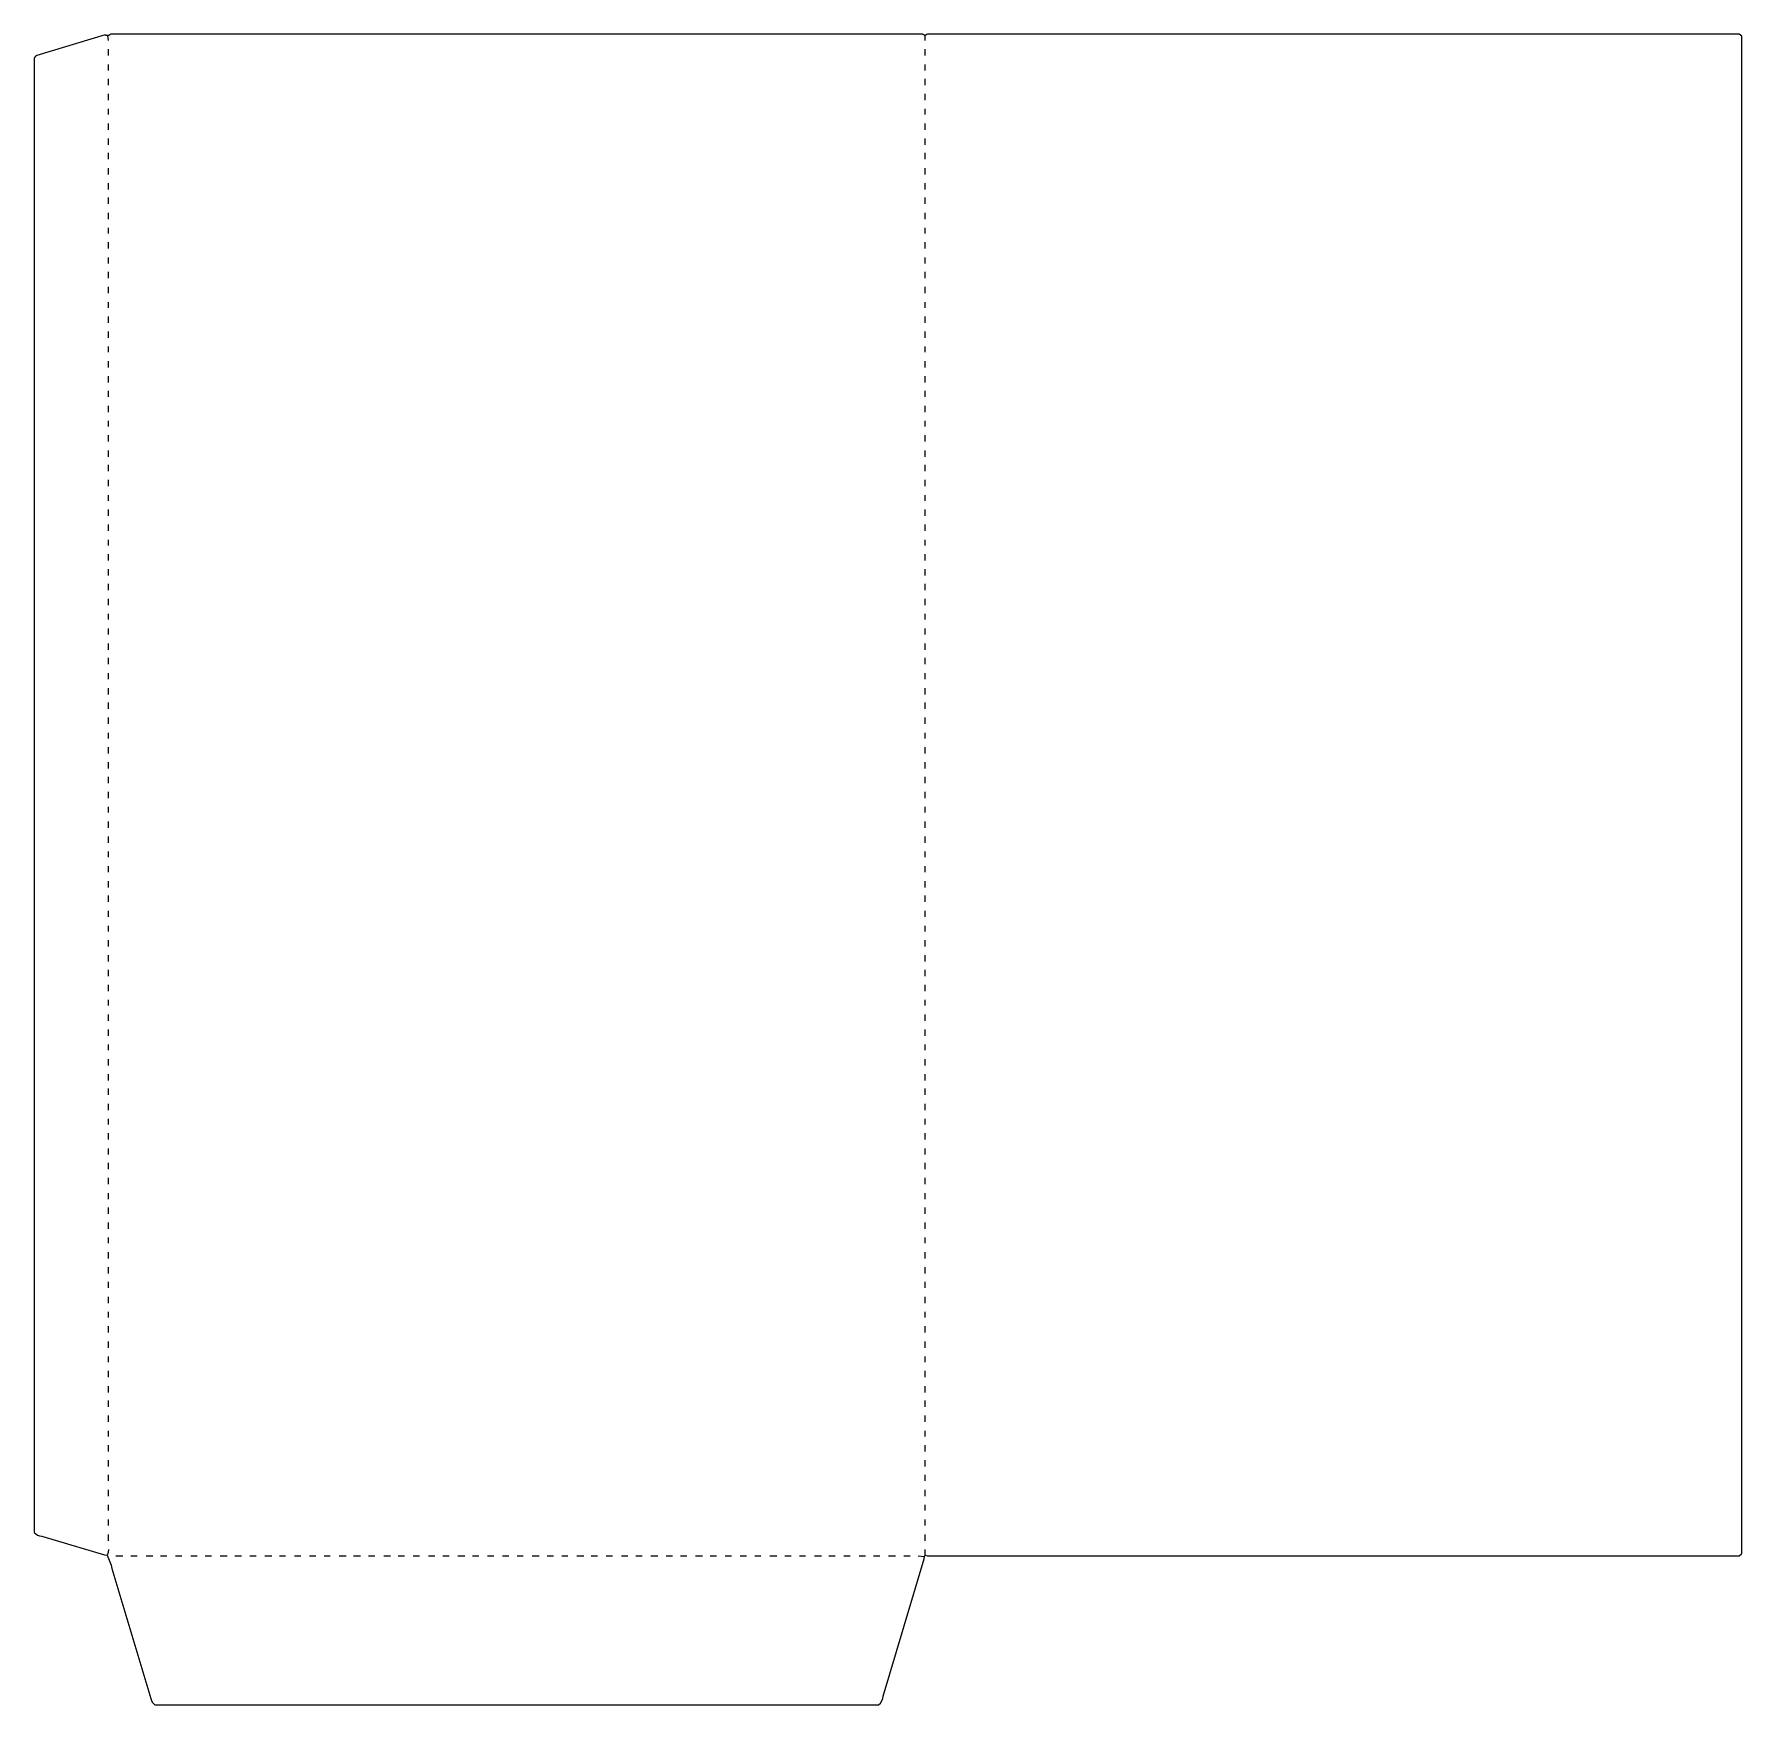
# Model space of a CAD drawing. Extents: x 273 to 2989, y 270 to 2927.
import ezdxf

# ---------------------------------------------------------------- set-up
doc = ezdxf.new("R2010")
doc.units = 0
doc.layers.get('0').update_dxf_attribs({"linetype": 'CONTINUOUS'})

msp = doc.modelspace()

# ---------------------------------------------------------------- linework, layer by layer
at = {"color": 7, "linetype": 'CONTINUOUS'}
for points in [[(1679, 507), (1689, 506), (1690, 508), (1694, 507), (2985, 507), (2988.3, 509.9), (2989, 511), (2989, 2924), (2985, 2927), (1694, 2927), (1692.9, 2926.2, -0.374448), (1686, 2927), (395, 2927), (392, 2925), (387, 2925), (386, 2926), (277, 2893), (275, 2892), (273.8, 2890.1), (273, 2889), (273, 544, 0.175646), (285.1, 538.3), (286.9, 537.7), (385.1, 508.4), (389, 508)], [(391, 517), (390.6, 512.1), (389, 508, -0.065799), (396.7, 486.9), (458.7, 279.9, 0.233306), (465, 270), (1616, 270, 0.197243), (1623.3, 283.9), (1688.6, 502.1), (1689, 506)]]:
    msp.add_lwpolyline(points, format="xyb", dxfattribs=at)
for points in [[(391, 2917), (390, 2925)], [(1690, 2917), (1690, 2925)], [(391, 2893), (391, 2903)], [(391, 2869), (391, 2879)], [(1690, 2893), (1690, 2903)], [(1690, 2869), (1690, 2879)], [(391, 2846), (391, 2856)], [(1690, 2846), (1690, 2856)], [(391, 2822), (391, 2832)], [(1690, 2822), (1690, 2832)], [(391, 2799), (391, 2808)], [(1690, 2799), (1690, 2808)], [(391, 2775), (391, 2785)], [(1690, 2775), (1690, 2785)], [(391, 2751), (391, 2761)], [(1690, 2751), (1690, 2761)], [(391, 2728), (391, 2738)], [(1690, 2728), (1690, 2738)], [(391, 2704), (391, 2714)], [(391, 2680), (391, 2690)], [(1690, 2704), (1690, 2714)], [(1690, 2680), (1690, 2690)], [(391, 2657), (391, 2667)], [(1690, 2657), (1690, 2667)], [(391, 2633), (391, 2643)], [(1690, 2633), (1690, 2643)], [(391, 2610), (391, 2619)], [(1690, 2610), (1690, 2619)], [(391, 2586), (391, 2596)], [(1690, 2586), (1690, 2596)], [(391, 2562), (391, 2572)], [(1690, 2562), (1690, 2572)], [(391, 2539), (391, 2549)], [(1690, 2539), (1690, 2549)], [(391, 2515), (391, 2525)], [(391, 2492), (391, 2501)], [(1690, 2515), (1690, 2525)], [(1690, 2492), (1690, 2501)], [(391, 2468), (391, 2478)], [(1690, 2468), (1690, 2478)], [(391, 2444), (391, 2454)], [(1690, 2444), (1690, 2454)], [(391, 2421), (391, 2430)], [(1690, 2421), (1690, 2430)], [(391, 2397), (391, 2407)], [(1690, 2397), (1690, 2407)], [(391, 2373), (391, 2383)], [(1690, 2373), (1690, 2383)], [(391, 2350), (391, 2360)], [(391, 2326), (391, 2336)], [(1690, 2350), (1690, 2360)], [(1690, 2326), (1690, 2336)], [(391, 2303), (391, 2312)], [(1690, 2303), (1690, 2312)], [(391, 2279), (391, 2289)], [(1690, 2279), (1690, 2289)], [(391, 2255), (391, 2265)], [(1690, 2255), (1690, 2265)], [(391, 2232), (391, 2242)], [(1690, 2232), (1690, 2242)], [(391, 2208), (391, 2218)], [(1690, 2208), (1690, 2218)], [(391, 2185), (391, 2194)], [(1690, 2185), (1690, 2194)], [(391, 2161), (391, 2171)], [(391, 2137), (391, 2147)], [(1690, 2161), (1690, 2171)], [(1690, 2137), (1690, 2147)], [(391, 2114), (391, 2123)], [(1690, 2114), (1690, 2123)], [(391, 2090), (391, 2100)], [(1690, 2090), (1690, 2100)], [(391, 2066), (391, 2076)], [(1690, 2066), (1690, 2076)], [(391, 2043), (391, 2053)], [(1690, 2043), (1690, 2053)], [(391, 2019), (391, 2029)], [(1690, 2019), (1690, 2029)], [(391, 1996), (391, 2005)], [(1690, 1996), (1690, 2005)], [(391, 1972), (391, 1982)], [(391, 1948), (391, 1958)], [(1690, 1972), (1690, 1982)], [(1690, 1948), (1690, 1958)], [(391, 1925), (391, 1935)], [(1690, 1925), (1690, 1935)], [(391, 1901), (391, 1911)], [(1690, 1901), (1690, 1911)], [(391, 1877), (391, 1887)], [(1690, 1877), (1690, 1887)], [(391, 1854), (391, 1864)], [(1690, 1854), (1690, 1864)], [(391, 1830), (391, 1840)], [(1690, 1830), (1690, 1840)], [(391, 1807), (391, 1816)], [(391, 1783), (391, 1793)], [(1690, 1807), (1690, 1816)], [(1690, 1783), (1690, 1793)], [(391, 1759), (391, 1769)], [(1690, 1759), (1690, 1769)], [(391, 1736), (391, 1746)], [(1690, 1736), (1690, 1746)], [(391, 1712), (391, 1722)], [(1690, 1712), (1690, 1722)], [(391, 1689), (391, 1698)], [(1690, 1689), (1690, 1698)], [(391, 1665), (391, 1675)], [(1690, 1665), (1690, 1675)], [(391, 1641), (391, 1651)], [(1690, 1641), (1690, 1651)], [(391, 1618), (391, 1627)], [(391, 1594), (391, 1604)], [(1690, 1618), (1690, 1627)], [(1690, 1594), (1690, 1604)], [(391, 1570), (391, 1580)], [(1690, 1570), (1690, 1580)], [(391, 1547), (391, 1557)], [(1690, 1547), (1690, 1557)], [(391, 1523), (391, 1533)], [(1690, 1523), (1690, 1533)], [(391, 1500), (391, 1509)], [(1690, 1500), (1690, 1509)], [(391, 1476), (391, 1486)], [(1690, 1476), (1690, 1486)], [(391, 1452), (391, 1462)], [(1690, 1452), (1690, 1462)], [(391, 1429), (391, 1439)], [(391, 1405), (391, 1415)], [(1690, 1429), (1690, 1439)], [(1690, 1405), (1690, 1415)], [(391, 1382), (391, 1391)], [(1690, 1382), (1690, 1391)], [(391, 1358), (391, 1368)], [(1690, 1358), (1690, 1368)], [(391, 1334), (391, 1344)], [(1690, 1334), (1690, 1344)], [(391, 1311), (391, 1320)], [(1690, 1311), (1690, 1320)], [(391, 1287), (391, 1297)], [(1690, 1287), (1690, 1297)], [(391, 1263), (391, 1273)], [(391, 1240), (391, 1250)], [(1690, 1263), (1690, 1273)], [(1690, 1240), (1690, 1250)], [(391, 1216), (391, 1226)], [(1690, 1216), (1690, 1226)], [(391, 1193), (391, 1202)], [(1690, 1193), (1690, 1202)], [(391, 1169), (391, 1179)], [(1690, 1169), (1690, 1179)], [(391, 1145), (391, 1155)], [(1690, 1145), (1690, 1155)], [(391, 1122), (391, 1132)], [(1690, 1122), (1690, 1132)], [(391, 1098), (391, 1108)], [(1690, 1098), (1690, 1108)], [(391, 1074), (391, 1084)], [(391, 1051), (391, 1061)], [(1690, 1074), (1690, 1084)], [(1690, 1051), (1690, 1061)], [(391, 1027), (391, 1037)], [(1690, 1027), (1690, 1037)], [(391, 1004), (391, 1013)], [(1690, 1004), (1690, 1013)], [(391, 980), (391, 990)], [(1690, 980), (1690, 990)], [(391, 956), (391, 966)], [(1690, 956), (1690, 966)], [(391, 933), (391, 943)], [(1690, 933), (1690, 943)], [(391, 909), (391, 919)], [(1690, 909), (1690, 919)], [(391, 886), (391, 895)], [(391, 862), (391, 872)], [(1690, 886), (1690, 895)], [(1690, 862), (1690, 872)], [(391, 838), (391, 848)], [(1690, 838), (1690, 848)], [(391, 815), (391, 824)], [(1690, 815), (1690, 824)], [(391, 791), (391, 801)], [(1690, 791), (1690, 801)], [(391, 767), (391, 777)], [(1690, 767), (1690, 777)], [(391, 744), (391, 754)], [(1690, 744), (1690, 754)], [(391, 720), (391, 730)], [(1690, 720), (1690, 730)], [(391, 697), (391, 706)], [(391, 673), (391, 683)], [(1690, 697), (1690, 706)], [(1690, 673), (1690, 683)], [(391, 649), (391, 659)], [(1690, 649), (1690, 659)], [(391, 626), (391, 636)], [(1690, 626), (1690, 636)], [(391, 602), (391, 612)], [(1690, 602), (1690, 612)], [(391, 579), (391, 588)], [(1690, 579), (1690, 588)], [(391, 555), (391, 565)], [(1690, 555), (1690, 565)], [(391, 531), (391, 541)], [(1690, 531), (1690, 541)], [(1690, 508), (1690, 517)], [(403, 507), (414, 507)], [(427, 507), (437, 507)], [(451, 507), (462, 507)], [(474, 507), (484, 507)], [(498, 507), (508, 507)], [(522, 507), (532, 507)], [(545, 507), (555, 507)], [(569, 507), (580, 507)], [(592, 507), (603, 507)], [(616, 507), (626, 507)], [(640, 507), (651, 507)], [(663, 507), (673, 507)], [(687, 507), (697, 507)], [(711, 507), (721, 507)], [(734, 507), (744, 507)], [(758, 507), (769, 507)], [(781, 507), (792, 507)], [(805, 507), (815, 507)], [(829, 507), (840, 507)], [(852, 507), (862, 507)], [(876, 507), (886, 507)], [(900, 507), (910, 507)], [(923, 507), (933, 507)], [(947, 507), (958, 507)], [(970, 507), (980, 507)], [(994, 507), (1004, 507)], [(1018, 507), (1028, 507)], [(1041, 507), (1051, 507)], [(1065, 507), (1076, 507)], [(1089, 507), (1099, 507)], [(1112, 507), (1122, 507)], [(1136, 507), (1147, 507)], [(1159, 507), (1169, 507)], [(1183, 507), (1193, 507)], [(1207, 507), (1217, 507)], [(1230, 507), (1240, 507)], [(1254, 507), (1265, 507)], [(1278, 507), (1288, 507)], [(1301, 507), (1311, 507)], [(1325, 507), (1336, 507)], [(1348, 507), (1358, 507)], [(1372, 507), (1382, 507)], [(1396, 507), (1406, 507)], [(1419, 507), (1429, 507)], [(1443, 507), (1454, 507)], [(1467, 507), (1477, 507)], [(1490, 507), (1500, 507)], [(1514, 507), (1525, 507)], [(1537, 507), (1547, 507)], [(1561, 507), (1571, 507)], [(1585, 507), (1595, 507)], [(1608, 507), (1618, 507)], [(1632, 507), (1643, 507)], [(1656, 507), (1666, 507)]]:
    msp.add_lwpolyline(points, dxfattribs=at)

doc.saveas('drawing.dxf')
